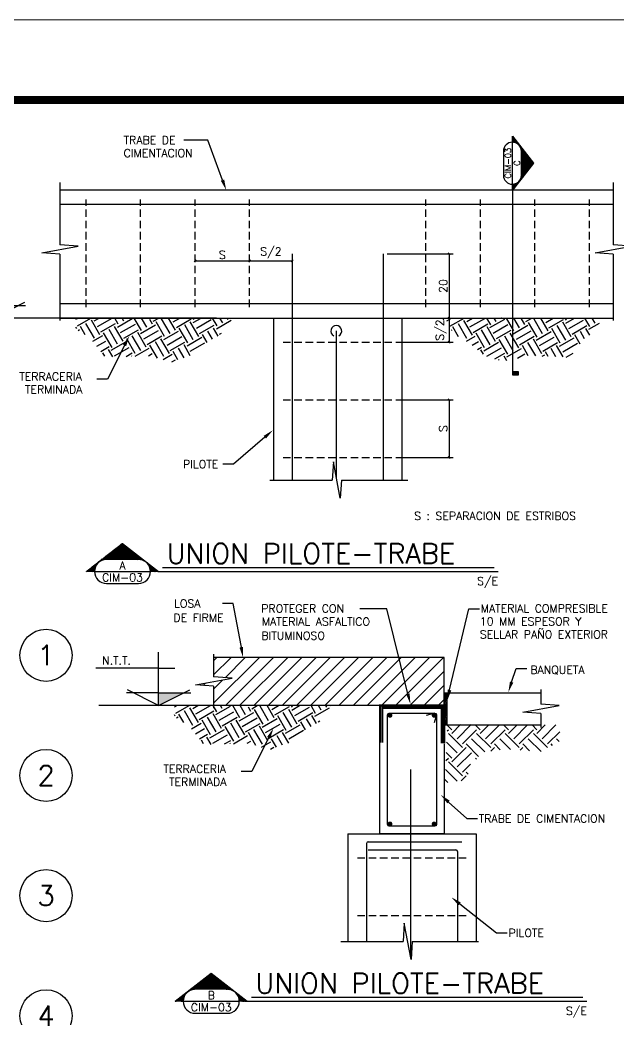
# Model space of a CAD drawing. Header units: inches. Extents: x 86960 to 403024, y -4000 to 57000.
# Drawn here: x 346501 to 361422, y 32060 to 57000 of the extents above; entities that cross this region are included whole.
import ezdxf
from ezdxf.enums import TextEntityAlignment as Align

# ---------------------------------------------------------------- set-up
doc = ezdxf.new("R2010")
doc.units = ezdxf.units.IN
doc.header["$LTSCALE"] = 1500
doc.header["$MEASUREMENT"] = 0
doc.linetypes.add('CENTER', pattern=[2, 1.25, -0.25, 0.25, -0.25])
doc.linetypes.add('HIDDEN2', pattern=[0.1875, 0.125, -0.0625])
doc.layers.get('Defpoints').update_dxf_attribs({"true_color": 0xffffff})
for name, color, linetype in [('1', 7, 'Continuous'), ('12', 3, 'Continuous'), ('3', 3, 'Continuous'), ('4', 4, 'CENTER'), ('5', 7, 'Continuous'), ('6', 7, 'Continuous'), ('7', 7, 'Continuous'), ('8', 1, 'Continuous')]:
    doc.layers.add(name, color=color, linetype=linetype)
doc.layers.add('cambios', color=242, linetype='Continuous', lineweight=60, true_color=0xe00631)
doc.styles.add('ROMANS', font='ROMANS.shx', dxfattribs={"height": 200})
doc.dimstyles.get("Standard").update_dxf_attribs({"dimtxt": 0.18, "dimasz": 0.18, "dimexe": 0.18, "dimexo": 0.0625, "dimgap": 0.09, "dimtad": 0, "dimtih": 1, "dimtoh": 1, "dimdec": 4, "dimzin": 0, "dimdsep": 46, "dimtxsty": 'Standard', "dimcen": 0.09, "dimadec": 0, "dimazin": 0, "dimtfac": 1, "dimtdec": 4, "dimtofl": 0, "dimtmove": 0, "dimatfit": 3, "dimfxl": 1, "dimtolj": 1, "dimtzin": 0, "dimarcsym": 0})

# ---------------------------------------------------------------- blocks, each defined once
blk = doc.blocks.new('*X162')
at = {"color": 0, "ltscale": 0.1}
for p, q in [((31400, 17567), (31229, 17738)), ((31466, 17633), (31362, 17738)), ((31466, 17678), (31527, 17739)), ((31754, 17567), (31582, 17739)), ((31820, 17633), (31714, 17739)), ((31820, 17678), (31882, 17740)), ((32107, 17567), (31934, 17740)), ((32173, 17633), (32066, 17741)), ((32173, 17678), (32237, 17741)), ((32461, 17567), (32286, 17742)), ((32527, 17633), (32418, 17742)), ((32527, 17678), (32583, 17733)), ((31334, 17501), (31180, 17654)), ((31334, 17457), (31510, 17633)), ((31687, 17501), (31510, 17678)), ((31687, 17457), (31864, 17633)), ((32041, 17501), (31864, 17678)), ((32041, 17457), (32218, 17633)), ((32394, 17501), (32218, 17678)), ((32394, 17457), (32571, 17633)), ((32586, 17663), (32571, 17678)), ((31189, 17533), (31223, 17567)), ((31272, 17483), (31289, 17501)), ((31415, 17406), (31577, 17567)), ((31557, 17415), (31643, 17501)), ((31795, 17432), (31930, 17567)), ((31924, 17428), (31997, 17501)), ((32117, 17401), (32284, 17567)), ((32194, 17345), (32350, 17501)), ((32461, 17390), (32592, 17522)), ((31676, 17423), (31643, 17457)), ((32042, 17412), (31997, 17457)), ((32461, 17214), (32284, 17390)), ((32527, 17280), (32350, 17457)), ((32527, 17324), (32598, 17395)), ((32230, 17312), (32218, 17324)), ((32394, 17147), (32293, 17249)), ((32394, 17103), (32571, 17280)), ((32602, 17293), (32571, 17324)), ((32325, 17122), (32350, 17147)), ((32413, 17040), (32350, 17103)), ((32461, 17037), (32607, 17184)), ((32577, 17020), (32616, 17059))]:
    blk.add_line(p, q, dxfattribs=at)
blk = doc.blocks.new('_Oblique')
at = {"color": 0, "linetype": 'ByBlock', "lineweight": -2}
blk.add_line((-0.5, -0.5), (0.5, 0.5), dxfattribs=at)
blk = doc.blocks.new('*D189')
at = {"layer": '5', "color": 0, "lineweight": -2, "transparency": 16777216}
for p, q in [((356129, 49559), (357311, 49559)), ((357211, 49559), (357211, 48959)), ((355878, 48959), (357311, 48959))]:
    blk.add_line(p, q, dxfattribs=at)
at = {"layer": 'Defpoints', "color": 0, "transparency": 16777216}
for p in [(356029, 49559), (355778, 48959), (357211, 48959)]:
    blk.add_point(p, dxfattribs=at)
at = {"layer": '5', "color": 0, "lineweight": -2, "transparency": 16777216, "xscale": 50, "yscale": 50, "zscale": 50}
for p, rotation in [((357211, 49559), 90), ((357211, 48959), 270)]:
    blk.add_blockref('_Oblique', p, dxfattribs=dict(at, rotation=rotation))
at = {"layer": '5', "color": 0, "transparency": 16777216, "insert": (357009, 49259), "char_height": 200, "attachment_point": 5, "rotation": 90, "style": 'ROMANS'}
blk.add_mtext('\\A1;S/2', dxfattribs=at)
blk = doc.blocks.new('*D190')
at = {"layer": '5', "color": 0, "lineweight": -2, "transparency": 16777216}
for p, q in [((355878, 47519), (357311, 47519)), ((357211, 47519), (357211, 46079)), ((355878, 46079), (357311, 46079))]:
    blk.add_line(p, q, dxfattribs=at)
at = {"layer": 'Defpoints', "color": 0, "transparency": 16777216}
for p in [(355778, 47519), (355778, 46079), (357211, 46079)]:
    blk.add_point(p, dxfattribs=at)
at = {"layer": '5', "color": 0, "lineweight": -2, "transparency": 16777216, "xscale": 50, "yscale": 50, "zscale": 50}
for p, rotation in [((357211, 47519), 90), ((357211, 46079), 270)]:
    blk.add_blockref('_Oblique', p, dxfattribs=dict(at, rotation=rotation))
at = {"layer": '5', "color": 0, "transparency": 16777216, "insert": (357061, 46799), "char_height": 200, "attachment_point": 5, "rotation": 90, "style": 'ROMANS'}
blk.add_mtext('\\A1;S', dxfattribs=at)
blk = doc.blocks.new('*D191')
at = {"layer": '5', "color": 0, "lineweight": -2, "transparency": 16777216}
blk.add_line((350869, 50987), (352229, 50987), dxfattribs=at)
at = {"layer": 'Defpoints', "color": 0, "transparency": 16777216}
for p in [(350869, 50987), (352229, 50987), (352229, 50987)]:
    blk.add_point(p, dxfattribs=at)
at = {"layer": '5', "color": 0, "lineweight": -2, "transparency": 16777216, "xscale": 50, "yscale": 50, "zscale": 50, "rotation": 180}
blk.add_blockref('_Oblique', (350869, 50987), dxfattribs=at)
at = {"layer": '5', "color": 0, "lineweight": -2, "transparency": 16777216, "xscale": 50, "yscale": 50, "zscale": 50}
blk.add_blockref('_Oblique', (352229, 50987), dxfattribs=at)
at = {"layer": '5', "color": 0, "transparency": 16777216, "insert": (351549, 51137), "char_height": 200, "attachment_point": 5, "style": 'ROMANS'}
blk.add_mtext('\\A1;S', dxfattribs=at)
blk = doc.blocks.new('*D192')
at = {"layer": '5', "color": 0, "lineweight": -2, "transparency": 16777216}
blk.add_line((352229, 50987), (353296, 50987), dxfattribs=at)
at = {"layer": 'Defpoints', "color": 0, "transparency": 16777216}
for p in [(352229, 50987), (353296, 50987), (353296, 50987)]:
    blk.add_point(p, dxfattribs=at)
at = {"layer": '5', "color": 0, "lineweight": -2, "transparency": 16777216, "xscale": 50, "yscale": 50, "zscale": 50, "rotation": 180}
blk.add_blockref('_Oblique', (352229, 50987), dxfattribs=at)
at = {"layer": '5', "color": 0, "lineweight": -2, "transparency": 16777216, "xscale": 50, "yscale": 50, "zscale": 50}
blk.add_blockref('_Oblique', (353296, 50987), dxfattribs=at)
at = {"layer": '5', "color": 0, "transparency": 16777216, "insert": (352762, 51190), "char_height": 200, "attachment_point": 5, "style": 'ROMANS'}
blk.add_mtext('\\A1;S/2', dxfattribs=at)
blk = doc.blocks.new('*D193')
at = {"layer": '5', "color": 0, "lineweight": -2, "transparency": 16777216}
for p, q in [((355662, 51159), (357311, 51159)), ((357211, 51159), (357211, 49559)), ((356399, 49559), (357311, 49559))]:
    blk.add_line(p, q, dxfattribs=at)
at = {"layer": 'Defpoints', "color": 0, "transparency": 16777216}
for p in [(355562, 51159), (356299, 49559), (357211, 49559)]:
    blk.add_point(p, dxfattribs=at)
at = {"layer": '5', "color": 0, "lineweight": -2, "transparency": 16777216, "xscale": 50, "yscale": 50, "zscale": 50}
for p, rotation in [((357211, 51159), 90), ((357211, 49559), 270)]:
    blk.add_blockref('_Oblique', p, dxfattribs=dict(at, rotation=rotation))
at = {"layer": '5', "color": 0, "transparency": 16777216, "insert": (357061, 50359), "char_height": 200, "attachment_point": 5, "rotation": 90, "style": 'ROMANS'}
blk.add_mtext('\\A1;20', dxfattribs=at)

msp = doc.modelspace()

# ---------------------------------------------------------------- hatches: boundary and pattern name
at = {"layer": '1'}
h = msp.add_hatch(dxfattribs=at)
h.set_pattern_fill('ANSI31', color=256, scale=10, style=0)
h.set_pattern_definition([(45, (348158.7538, 42633.6634), (-0.8838835, 0.8838835), [])])
edge = h.paths.add_edge_path()
edge.add_line((348358.75, 43233.66), (348158.75, 43233.66))
edge.add_line((348158.75, 43233.66), (349058.75, 43933.66))
edge.add_line((349058.75, 43933.66), (349958.75, 43233.66))
edge.add_line((349958.75, 43233.66), (349758.75, 43233.66))
edge.add_arc((349458.75, 43233.66), 300, 0, 90)
edge.add_line((349458.75, 43533.66), (348658.75, 43533.66))
edge.add_arc((348658.75, 43233.66), 300, 90, 180)
h = msp.add_hatch(dxfattribs=at)
h.set_pattern_fill('ANSI31', color=256, scale=10, style=0)
h.set_pattern_definition([(45, (331703.1292, 31902.3078), (-0.88388348, 0.88388348), [])])
edge = h.paths.add_edge_path()
edge.add_line((350573.57, 32502.31), (350373.57, 32502.31))
edge.add_line((350373.57, 32502.31), (351273.57, 33202.31))
edge.add_line((351273.57, 33202.31), (352173.57, 32502.31))
edge.add_line((352173.57, 32502.31), (351973.57, 32502.31))
edge.add_arc((351673.57, 32502.31), 300, 0, 90)
edge.add_line((351673.57, 32802.31), (350873.57, 32802.31))
edge.add_arc((350873.57, 32502.31), 300, 90, 180)
at = {"layer": '6'}
h = msp.add_hatch(dxfattribs=at)
h.set_pattern_fill('ANSI31', color=256, scale=4, style=0)
h.set_pattern_definition([(45, (344843.34734, 39239.56945), (-0.35355339, 0.35355339), [])])
edge = h.paths.add_edge_path()
edge.add_line((359014.18, 53124.65), (359014.18, 53724.65))
edge.add_arc((358789.18, 53724.65), 225, 0, 90)
edge.add_line((358789.18, 53949.65), (358789.18, 54099.65))
edge.add_line((358789.18, 54099.65), (359314.18, 53424.65))
edge.add_line((359314.18, 53424.65), (358789.18, 52749.65))
edge.add_line((358789.18, 52749.65), (358789.18, 52899.65))
edge.add_arc((358789.18, 53124.65), 225, 270, 360)
at = {"layer": '7'}
h = msp.add_hatch(dxfattribs=at)
h.set_pattern_fill('EARTH', color=256, scale=66.666667, angle=30, style=0)
h.set_pattern_definition([(30, (383276.8, -33859.53), (154.9508, 578.284), [423.3333, -423.3333]), (30, (383197.4, -33722.05), (154.9508, 578.284), [423.3333, -423.3333]), (30, (383118.04, -33584.57), (154.9508, 578.284), [423.3333, -423.3333]), (120, (383137.4, -33512.3), (-578.284, 154.9508), [423.3333, -423.3333]), (120, (383274.9, -33432.9), (-578.284, 154.9508), [423.3333, -423.3333]), (120, (383412.37, -33353.53), (-578.284, 154.9508), [423.3333, -423.3333])])
h.paths.add_polyline_path([(351491.99, 49132.81), (351815.33, 49559.35), (350683.25, 49559.35), (350661.06, 49543.23), (350611.72, 49539.71), (350585.51, 49559.35), (349841.61, 49559.35), (349834.31, 49547.68), (349795.54, 49519.51), (349746.19, 49515.99), (349718, 49537.11), (349712.43, 49559.35), (349262.45, 49559.35), (349240.27, 49543.23), (349190.92, 49539.71), (349164.71, 49559.35), (348255.42, 49559.35), (348241.58, 49554.74), (348195.47, 49559.35), (347897.22, 49559.35), (347897.22, 49284.91), (348258.59, 49056.76), (348638.99, 48581.45), (349704.11, 48619.47), (350293.73, 48467.37), (350750.21, 48619.47), (351206.69, 48980.71)])
h = msp.add_hatch(dxfattribs=at)
h.set_pattern_fill('EARTH', color=256, scale=66.666667, angle=30, style=0)
h.set_pattern_definition([(30, (383276.8, -33859.53), (154.9508, 578.284), [423.3333, -423.3333]), (30, (383197.4, -33722.05), (154.9508, 578.284), [423.3333, -423.3333]), (30, (383118.04, -33584.57), (154.9508, 578.284), [423.3333, -423.3333]), (120, (383137.4, -33512.3), (-578.284, 154.9508), [423.3333, -423.3333]), (120, (383274.9, -33432.9), (-578.284, 154.9508), [423.3333, -423.3333]), (120, (383412.37, -33353.53), (-578.284, 154.9508), [423.3333, -423.3333])])
h.paths.add_polyline_path([(360960.41, 49559.35), (360662.16, 49559.35), (360616.05, 49554.74), (360602.21, 49559.35), (359692.92, 49559.35), (359666.71, 49539.71), (359617.36, 49543.23), (359595.18, 49559.35), (359145.2, 49559.35), (359139.63, 49537.11), (359111.44, 49515.99), (359062.09, 49519.51), (359023.32, 49547.68), (359016.02, 49559.35), (358272.12, 49559.35), (358245.91, 49539.71), (358196.57, 49543.23), (358174.38, 49559.35), (357042.3, 49559.35), (357365.64, 49132.81), (357650.94, 48980.71), (358107.42, 48619.47), (358563.9, 48467.37), (359153.52, 48619.47), (360218.64, 48581.45), (360599.03, 49056.76), (360960.41, 49284.91)])
h = msp.add_hatch(dxfattribs=at)
h.set_pattern_fill('ANSI31', color=256, scale=2000, style=0)
h.set_pattern_definition([(45, (349512.4, 29991.04), (-176.7767, 176.7767), [])])
h.paths.add_polyline_path([(357083.65, 41085.51), (351330.95, 41085.51), (351330.95, 40599.01), (351791.69, 40569.36), (350883.96, 40400), (351330.95, 40370.36), (351330.95, 39885.51), (357083.65, 39885.51)])
h = msp.add_hatch(dxfattribs=at)
h.set_pattern_fill('ANSI31', color=256, scale=10.666667, angle=30, style=0)
h.set_pattern_definition([(75, (365037.538, -9635.006), (-32.712688, 8.765338), [])])
h.paths.add_polyline_path([(357163.65, 40204.67), (357083.65, 40204.67), (357083.65, 39404.67), (357163.65, 39404.67)])
h = msp.add_hatch(dxfattribs=at)
h.set_pattern_fill('EARTH', color=256, scale=66.666667, angle=30, style=0)
h.set_pattern_definition([(30, (385733.77, -43533.37), (154.9508, 578.284), [423.3333, -423.3333]), (30, (385654.4, -43395.9), (154.9508, 578.284), [423.3333, -423.3333]), (30, (385575, -43258.4), (154.9508, 578.284), [423.3333, -423.3333]), (120, (385594.4, -43186.12), (-578.284, 154.9508), [423.3333, -423.3333]), (120, (385731.87, -43106.75), (-578.284, 154.9508), [423.3333, -423.3333]), (120, (385869.35, -43027.37), (-578.284, 154.9508), [423.3333, -423.3333])])
h.paths.add_polyline_path([(353948.97, 39458.97), (354272.31, 39885.51), (353140.23, 39885.51), (353118.04, 39869.39), (353068.7, 39865.87), (353042.49, 39885.51), (352298.59, 39885.51), (352291.29, 39873.84), (352252.52, 39845.67), (352203.17, 39842.15), (352174.98, 39863.27), (352169.41, 39885.51), (351719.43, 39885.51), (351697.25, 39869.39), (351647.9, 39865.87), (351621.69, 39885.51), (350712.4, 39885.51), (350698.56, 39880.9), (350652.46, 39885.51), (350354.2, 39885.51), (350354.2, 39611.07), (350715.58, 39382.92), (351095.98, 38907.61), (352161.09, 38945.63), (352750.71, 38793.53), (353207.19, 38945.63), (353663.67, 39306.87)])

# ---------------------------------------------------------------- linework, layer by layer
at = {"const_width": 198}
msp.add_lwpolyline([(314024.05, -1999.97), (401024.05, -1999.97), (401024.05, 55000.03), (314024.05, 55000.03)], close=True, dxfattribs=at)
at = {"layer": '1'}
for p, q in [((349458.75, 43533.66), (348658.75, 43533.66)), ((348358.75, 43233.66), (349758.75, 43233.66)), ((348658.75, 42933.66), (349458.75, 42933.66)), ((351673.57, 32802.31), (350873.57, 32802.31)), ((350573.57, 32502.31), (351973.57, 32502.31)), ((350873.57, 32202.31), (351673.57, 32202.31))]:
    msp.add_line(p, q, dxfattribs=at)
for points in [[(348358.75, 43233.66), (348158.75, 43233.66), (349058.75, 43933.66), (349958.75, 43233.66), (349758.75, 43233.66, 0.41421356), (349458.75, 43533.66), (348658.75, 43533.66, 0.41421356), (348358.75, 43233.66)], [(350573.57, 32502.31), (350373.57, 32502.31), (351273.57, 33202.31), (352173.57, 32502.31), (351973.57, 32502.31, 0.41421356), (351673.57, 32802.31), (350873.57, 32802.31, 0.41421356), (350573.57, 32502.31)]]:
    msp.add_lwpolyline(points, format="xyb", close=True, dxfattribs=at)
for centre, start, end in [((348658.75, 43233.66), 90, 270), ((349458.75, 43233.66), 270, 90), ((350873.57, 32502.31), 90, 270), ((351673.57, 32502.31), 270, 90)]:
    msp.add_arc(centre, 300, start, end, dxfattribs=at)
at = {"layer": '12'}
for p, q in [((351330.95, 41167.26), (351330.95, 40599.01)), ((357083.65, 41085.51), (351330.95, 41085.51)), ((357083.65, 39885.51), (357083.65, 41085.51)), ((350883.96, 40400), (351791.69, 40569.36)), ((351791.69, 40569.36), (351330.95, 40599.01)), ((351330.95, 40370.36), (350883.96, 40400)), ((351330.95, 40370.36), (351330.95, 39821.29)), ((357083.65, 40204.67), (359489.04, 40204.67)), ((357163.65, 39404.67), (357163.65, 40204.67)), ((357083.65, 39885.51), (351330.95, 39885.51)), ((357083.65, 39404.67), (359489.04, 39404.67))]:
    msp.add_line(p, q, dxfattribs=at)
at = {"layer": '3'}
for p, q in [((347491.63, 52939.92), (347491.63, 51384.31)), ((361298.33, 52939.92), (361298.33, 51384.31)), ((347491.63, 52759.35), (361298.33, 52759.35)), ((347952.37, 51354.66), (347491.63, 51384.31)), ((361759.07, 51354.66), (361298.33, 51384.31)), ((347044.64, 51185.31), (347952.37, 51354.66)), ((347491.63, 51155.66), (347044.64, 51185.31)), ((347491.63, 51155.66), (347491.63, 49498.26)), ((360851.35, 51185.31), (361759.07, 51354.66)), ((361298.33, 51155.66), (360851.35, 51185.31)), ((361298.33, 51155.66), (361298.33, 49498.26)), ((347491.63, 49559.35), (361298.33, 49559.35)), ((352828.81, 49559.35), (352828.81, 45510.02)), ((356028.81, 49559.35), (356028.81, 45510.02)), ((354321.8, 45970.76), (354292.15, 45510.02)), ((354491.16, 45063.03), (354321.8, 45970.76)), ((352736.54, 45510.02), (354292.15, 45510.02)), ((354520.8, 45510.02), (354491.16, 45063.03)), ((354520.8, 45510.02), (356178.21, 45510.02)), ((359492.9, 40286.42), (359492.9, 39918.17)), ((359953.64, 39888.52), (359492.9, 39918.17)), ((359045.91, 39719.17), (359953.64, 39888.52)), ((359492.9, 39689.52), (359045.91, 39719.17)), ((359492.9, 39689.52), (359492.9, 39340.46)), ((354683.65, 36685.51), (357883.65, 36685.51)), ((354683.65, 36685.51), (354683.65, 33991.95)), ((357883.65, 36685.51), (357883.65, 33991.95)), ((356088.79, 34452.69), (356059.14, 33991.95)), ((356258.15, 33544.96), (356088.79, 34452.69)), ((354503.53, 33991.95), (356059.14, 33991.95)), ((356287.79, 33991.95), (356258.15, 33544.96)), ((356287.79, 33991.95), (357945.2, 33991.95))]:
    msp.add_line(p, q, dxfattribs=at)
at = {"layer": '3', "color": 6, "const_width": 53.33}
for points in [[(355483.65, 38961.12), (355483.65, 39885.51), (357083.65, 39885.51), (357083.65, 38941.49)], [(355539.63, 38961.12), (355539.63, 39829.52), (357027.66, 39829.52), (357027.66, 38941.49)]]:
    msp.add_lwpolyline(points, dxfattribs=at)
at = {"layer": '3'}
msp.add_lwpolyline([(357083.65, 38928.41), (357083.65, 36685.51), (355483.65, 36685.51), (355483.65, 38954.58)], dxfattribs=at)
at = {"layer": '4', "color": 2, "linetype": 'Continuous'}
for centre in [(347151.21, 41140.11), (347151.21, 38140.11), (347151.21, 35140.11), (347151.21, 32140.11)]:
    msp.add_circle(centre, 650, dxfattribs=at)
at = {"layer": '6'}
for p, q in [((351190.36, 53999.9), (350586.84, 53999.9)), ((351554.64, 53002.51), (351190.36, 53999.9)), ((358789.18, 52899.65), (358789.18, 53949.65)), ((358564.18, 53724.65), (358564.18, 53124.65)), ((359014.18, 53124.65), (359014.18, 53724.65)), ((358789.18, 52899.65), (358789.18, 52749.65)), ((358789.18, 52749.65), (358789.18, 48141.93)), ((345840.19, 49559.35), (346618.81, 49952.83)), ((345840.19, 49873.61), (346640.19, 49873.61)), ((351407.42, 49559.35), (344159.17, 49559.35)), ((349109.37, 48875.35), (348686.81, 48030.57)), ((358939.18, 48216.93), (358789.18, 48216.93)), ((358789.18, 48141.93), (358939.18, 48141.93)), ((358939.18, 48141.93), (358939.18, 48216.93)), ((348686.81, 48030.57), (348420.14, 48030.57)), ((352609.99, 46585.11), (351829.34, 45911.35)), ((351829.34, 45911.35), (351562.67, 45911.35)), ((349958.75, 43233.66), (358430.18, 43233.66)), ((351823.9, 42432.18), (351557.24, 42432.18)), ((352049.24, 41210.64), (351823.9, 42432.18)), ((355655.86, 42298.97), (354983.12, 42298.97)), ((356179.51, 40178.36), (355655.86, 42298.97)), ((357219.47, 40273.85), (357701.59, 42298.97)), ((357701.59, 42298.97), (357968.25, 42298.97)), ((349960.8, 39885.51), (349960.8, 41218.84)), ((349960.8, 40818.84), (348396.87, 40818.84)), ((349960.8, 40818.84), (350360.8, 40818.84)), ((358768.52, 40473.05), (358881.37, 40807.69)), ((358881.37, 40807.69), (359148.04, 40807.69)), ((349960.8, 40199.77), (349160.8, 40199.77)), ((349960.8, 39885.51), (349182.18, 40278.99)), ((349960.8, 39885.51), (350739.42, 40278.99)), ((349960.8, 40199.77), (350760.8, 40199.77)), ((351330.95, 39885.51), (348465.71, 39885.51)), ((352705.24, 39080.53), (352282.68, 38235.75)), ((352282.68, 38235.75), (352016.01, 38235.75)), ((357195.36, 37476.19), (357648.12, 37062.96)), ((357648.12, 37062.96), (357914.79, 37062.96)), ((357472.06, 34935.33), (358390.35, 34208.1)), ((358390.35, 34208.1), (358657.02, 34208.1)), ((352173.57, 32502.31), (360645, 32502.31))]:
    msp.add_line(p, q, dxfattribs=at)
at = {"layer": '6', "color": 2}
for p, q in [((350058.75, 43333.66), (358330.18, 43333.66)), ((352273.57, 32602.31), (360545, 32602.31))]:
    msp.add_line(p, q, dxfattribs=at)
at = {"layer": '6'}
msp.add_lwpolyline([(359014.18, 53124.65), (359014.18, 53724.65, 0.41421356), (358789.18, 53949.65), (358789.18, 54099.65), (359314.18, 53424.65), (358789.18, 52749.65), (358789.18, 52899.65, 0.41421356), (359014.18, 53124.65)], format="xyb", close=True, dxfattribs=at)
for centre, start, end in [((358789.18, 53724.65), 0, 180), ((358789.18, 53124.65), 180, 0)]:
    msp.add_arc(centre, 225, start, end, dxfattribs=at)
for points in [[(351596.38, 53017.76), (351512.89, 52987.26), (351646.12, 52752.02)], [(349069.62, 48895.23), (349149.11, 48855.46), (349228.66, 49113.84)], [(358789.18, 48141.93), (358939.18, 48141.93), (358789.18, 48216.93), (358939.18, 48216.93)], [(352580.95, 46618.76), (352639.03, 46551.47), (352811.87, 46759.34)], [(352065.16, 41348.35), (351977.74, 41332.23), (352069.83, 41078.05)], [(358726.25, 40486.76), (358810.8, 40459.33), (358686.22, 40219.4)], [(349960.8, 39885.51), (349960.8, 40199.77), (350582.67, 40199.77)], [(356222.66, 40189.01), (356136.37, 40167.7), (356243.44, 39919.47)], [(357262.93, 40264.54), (357176.01, 40283.15), (357163.65, 40013.09)], [(352665.49, 39100.41), (352744.99, 39060.64), (352824.53, 39319.02)], [(357165.4, 37443.36), (357225.32, 37509.02), (356998.4, 37655.96)], [(357444.47, 34900.49), (357499.65, 34970.17), (357263.01, 35100.89)]]:
    msp.add_solid(points, dxfattribs=at)
at = {"layer": '8', "color": 5}
for p, q in [((347491.63, 52399.35), (361298.33, 52399.35)), ((353295.68, 51159.35), (353295.68, 45510.02)), ((355561.95, 51159.35), (355561.95, 45510.02)), ((347491.63, 49919.35), (361298.33, 49919.35)), ((354393.39, 49238.88), (354393.39, 45587.05)), ((356854.22, 39696.08), (356633.27, 39640.1)), ((356894.22, 39656.08), (356838.74, 39452.19)), ((356248.22, 38285.51), (356248.22, 33598.16)), ((355150.51, 36442.8), (355150.51, 33991.95)), ((355190.51, 36482.8), (357523.71, 36482.8)), ((355190.51, 36281.54), (357376.78, 36281.54)), ((357416.78, 36241.54), (357416.78, 33991.95))]:
    msp.add_line(p, q, dxfattribs=at)
at = {"layer": '8', "color": 5, "linetype": 'HIDDEN2'}
for p, q in [((348148.81, 49833.06), (348148.81, 52517.47)), ((349508.81, 49833.06), (349508.81, 52517.47)), ((350868.81, 49833.06), (350868.81, 52517.47)), ((352228.81, 49833.06), (352228.81, 52517.47)), ((356628.81, 49833.06), (356628.81, 52517.47)), ((357988.81, 49833.06), (357988.81, 52517.47)), ((359348.81, 49833.06), (359348.81, 52517.47)), ((360708.81, 49833.06), (360708.81, 52517.47)), ((353065.01, 48959.35), (355778.41, 48959.35)), ((353065.01, 47519.35), (355778.41, 47519.35)), ((353065.01, 46079.35), (355778.41, 46079.35)), ((354919.85, 36085.51), (357633.25, 36085.51)), ((354919.85, 34645.51), (357633.25, 34645.51))]:
    msp.add_line(p, q, dxfattribs=at)
at = {"layer": '8', "color": 5, "const_width": 60}
for points in [[(355702.68, 39640.1, 1), (355762.68, 39640.1, 1)], [(356864.61, 39640.1, -1), (356804.61, 39640.1, -1)], [(355702.68, 36930.91, -1), (355762.68, 36930.91, -1)], [(356864.61, 36930.91, 1), (356804.61, 36930.91, 1)]]:
    msp.add_lwpolyline(points, format="xyb", close=True, dxfattribs=at)
at = {"layer": '8', "color": 5}
msp.add_lwpolyline([(355673.07, 36914.93), (355673.07, 39656.08, -0.41421356), (355713.07, 39696.08), (356854.22, 39696.08, -0.41421356), (356894.22, 39656.08), (356894.22, 36914.93, -0.41421356), (356854.22, 36874.93), (355713.07, 36874.93, -0.41421356)], format="xyb", close=True, dxfattribs=at)
for centre, radius, start, end in [((354393.39, 49236.89), 134.97, 296.770752, 241.250153), ((355190.51, 36442.8), 40, 90, 180), ((357376.78, 36241.54), 40, 0, 90)]:
    msp.add_arc(centre, radius, start, end, dxfattribs=at)
at = {"layer": 'cambios', "color": 7, "lineweight": 5}
msp.add_lwpolyline([(312024.05, 57000.03), (403024.05, 57000.03), (403024.05, -3999.97), (312024.05, -3999.97)], close=True, dxfattribs=at)

# ---------------------------------------------------------------- block references
at = {"layer": '7', "xscale": -2, "yscale": 2, "zscale": 2}
msp.add_blockref('*X162', (422330.9, 3924.55), dxfattribs=at)

# ---------------------------------------------------------------- texts
at = {"layer": '1', "style": 'ROMANS'}
for s, p in [('A', (349058.75, 43383.66)), ('CIM-03', (349058.75, 43083.66)), ('B', (351273.57, 32652.31)), ('CIM-03', (351273.57, 32352.31))]:
    msp.add_text(s, height=200, dxfattribs=at).set_placement(p, align=Align.MIDDLE)
at = {"layer": '4', "color": 2, "style": 'ROMANS'}
for s, p in [('1', (347151.21, 41140.11)), ('2', (347151.21, 38140.11)), ('3', (347151.21, 35140.11)), ('4', (347151.21, 32140.11))]:
    msp.add_text(s, height=500, dxfattribs=at).set_placement(p, align=Align.MIDDLE)
at = {"layer": '6', "style": 'ROMANS'}
for s, p in [('TRABE DE', (349086.84, 53899.9)), ('CIMENTACION', (349086.84, 53576.09)), ('TERRACERIA', (346483.01, 47998.71)), ('TERMINADA', (346625.87, 47674.9)), ('PILOTE', (350567.43, 45811.35)), ('S : SEPARACION DE ESTRIBOS', (356336.33, 44519.09)), ('LOSA', (350343.69, 42331.33)), ('PROTEGER CON', (352521.07, 42207.65)), ('MATERIAL COMPRESIBLE', (357997.47, 42209.92)), ('DE FIRME', (350330.04, 41977.29)), ('MATERIAL ASFALTICO', (352535.09, 41880.14)), ('10 MM ESPESOR Y', (357974.15, 41886.11)), ('BITUMINOSO', (352523.12, 41529.85)), ('SELLAR PAÑO EXTERIOR', (357974.79, 41562.3)), ('N.T.T.', (348549.43, 40912.23)), ('BANQUETA', (359233.84, 40677.27)), ('TERRACERIA', (350078.88, 38203.88)), ('TERMINADA', (350221.74, 37880.07)), ('TRABE DE CIMENTACION', (357948.12, 36962.96)), ('PILOTE', (358690.35, 34108.1))]:
    msp.add_text(s, height=200, dxfattribs=at).set_placement(p)
for s, p in [('CIM-03', (358676.68, 53424.65)), ('C', (358901.68, 53424.65))]:
    msp.add_text(s, height=150, rotation=90, dxfattribs=at).set_placement(p, align=Align.MIDDLE)
at = {"layer": '6', "color": 2, "style": 'ROMANS'}
for p in [(350158.75, 43433.66), (352373.57, 32702.31)]:
    msp.add_text('UNION PILOTE-TRABE', height=500, dxfattribs=at).set_placement(p)
at = {"layer": '6', "style": 'ROMANS'}
for p in [(358430.18, 42833.66), (360645, 32102.31)]:
    msp.add_text('S/E', height=200, dxfattribs=at).set_placement(p, align=Align.BOTTOM_RIGHT)

# ---------------------------------------------------------------- dimensions: what is measured, and where the dimension line sits
at = {"layer": '5'}
for base, p1, p2, text, picture, middle in [((352228.81, 50987.44), (350868.81, 50987.44), (352228.81, 50987.44), 'S', '*D191', (351548.81, 51137.44)), ((353295.68, 50987.44), (352228.81, 50987.44), (353295.68, 50987.44), 'S/2', '*D192', (352762.25, 51189.83))]:
    dim = msp.add_linear_dim(base=base, p1=p1, p2=p2, text=text, dimstyle='Standard', override={"dimtxt": 100, "dimasz": 50, "dimexe": 100, "dimexo": 100, "dimgap": 50, "dimtad": 1, "dimtih": 0, "dimtoh": 0, "dimdec": 1, "dimlfac": 0.1, "dimzin": 12, "dimtxsty": 'ROMANS', "dimblk": 'Oblique', "dimtdec": 1}, dxfattribs=at)
    dim.commit()
    dim.dimension.update_dxf_attribs({"geometry": picture, "text_midpoint": middle})
for base, p1, p2, text, picture, middle in [((357211.08, 49559.35), (355561.95, 51159.35), (356299.38, 49559.35), '20', '*D193', (357211.08, 50359.35)), ((357211.08, 48959.35), (356028.81, 49559.35), (355778.41, 48959.35), 'S/2', '*D189', (357211.08, 49259.35))]:
    dim = msp.add_linear_dim(base=base, p1=p1, p2=p2, angle=90, text=text, dimstyle='Standard', override={"dimtxt": 100, "dimasz": 50, "dimexe": 100, "dimexo": 100, "dimgap": 50, "dimtad": 1, "dimtih": 0, "dimtoh": 0, "dimdec": 1, "dimlfac": 0.1, "dimzin": 12, "dimtxsty": 'ROMANS', "dimblk": 'Oblique', "dimtdec": 1}, dxfattribs=at)
    dim.commit()
    dim.dimension.update_dxf_attribs({"geometry": picture, "text_midpoint": middle, "dimtype": 160})
dim = msp.add_linear_dim(base=(357211.08, 46079.35), p1=(355778.41, 47519.35), p2=(355778.41, 46079.35), angle=90, text='S', dimstyle='Standard', override={"dimtxt": 100, "dimasz": 50, "dimexe": 100, "dimexo": 100, "dimgap": 50, "dimtad": 1, "dimtih": 0, "dimtoh": 0, "dimdec": 1, "dimlfac": 0.1, "dimzin": 12, "dimtxsty": 'ROMANS', "dimblk": 'Oblique', "dimtdec": 1}, dxfattribs=at)
dim.commit()
dim.dimension.update_dxf_attribs({"geometry": '*D190', "text_midpoint": (357061.08, 46799.35)})

doc.saveas('drawing.dxf')
